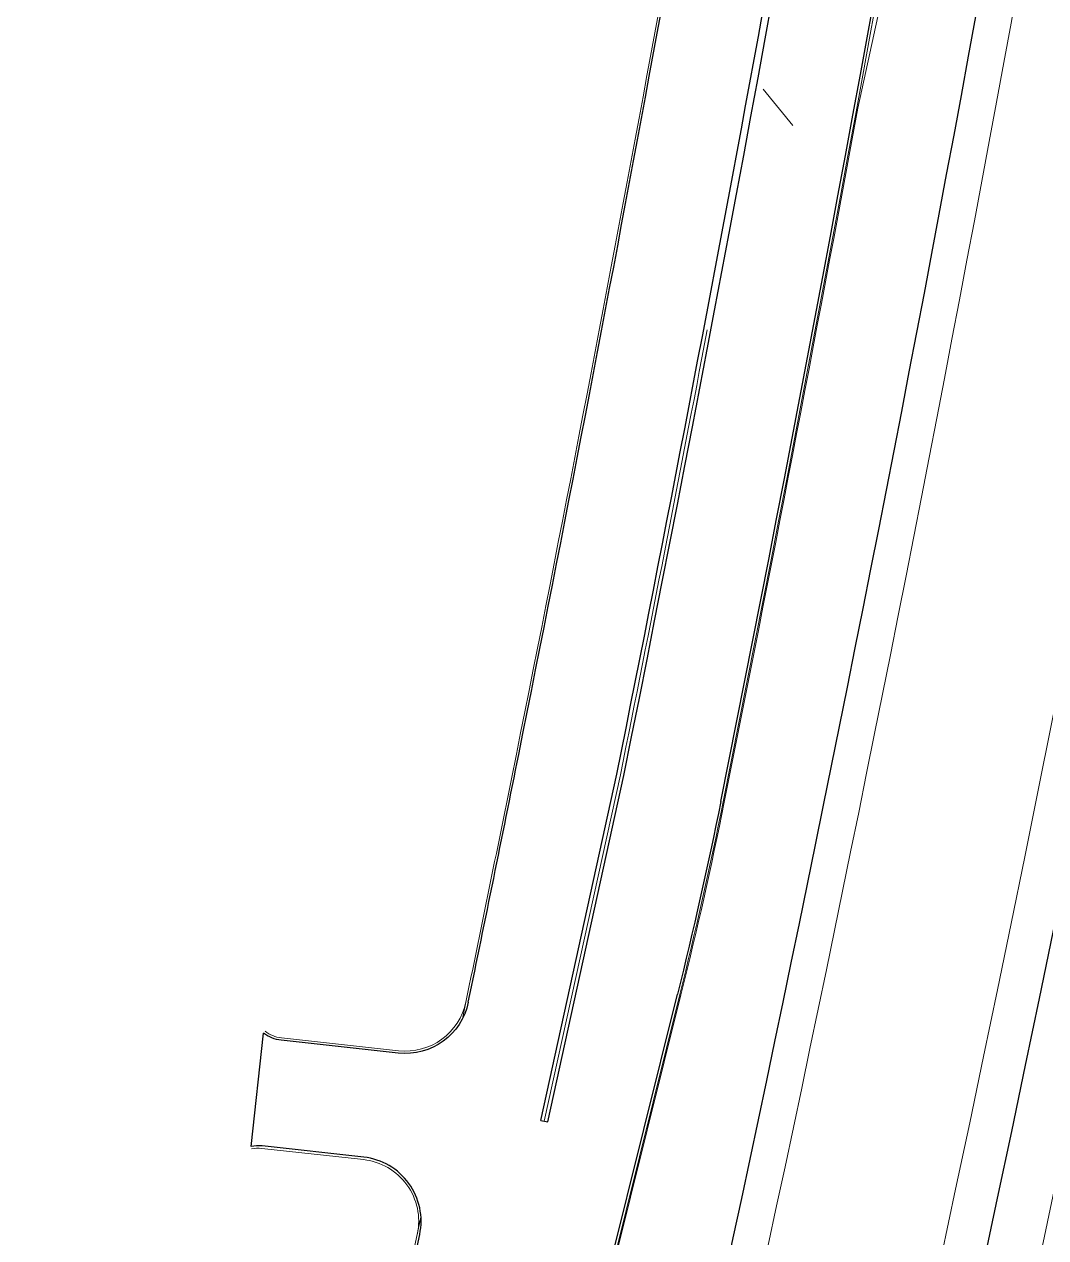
# Model space of a CAD drawing. Extents: x 2536801 to 2538856, y 7112140 to 7131569.
# Drawn here: x 2537342.2 to 2537627.9, y 7114717.1 to 7115056.7 of the extents above; entities that cross this region are included whole.
import ezdxf

# ---------------------------------------------------------------- set-up
doc = ezdxf.new("R2010")
doc.units = 0
doc.header["$LTSCALE"] = 100
doc.header["$MEASUREMENT"] = 0
for name, color, linetype, lineweight in [('D_BOC_FR', 3, 'Continuous', 13), ('D_BOC_RMP', 1, 'Continuous', 13), ('D_CTB_1', 2, 'Continuous', 0), ('D_DRVWY_1', 6, 'Continuous', 30), ('D_EOS_FR', 3, 'Continuous', 30), ('D_EOS_ML', 7, 'Continuous', 30), ('D_EOS_RMP', 1, 'Continuous', 30), ('D_EOT_ML', 7, 'Continuous', 13), ('D_FOC_FR', 3, 'Continuous', 30), ('D_MBGF', 20, 'Continuous', 0)]:
    doc.layers.add(name, color=color, linetype=linetype, lineweight=lineweight)
doc.linetypes.add('mbgf', pattern='A,1,-0.5,[46,dgnlstyle-BGELINES.shx,S=0.008,R=0,X=0,Y=0],-0.5,1', length=3)

msp = doc.modelspace()

# ---------------------------------------------------------------- linework, layer by layer
at = {"layer": 'D_BOC_FR', "lineweight": 0}
msp.add_line((2537501.76, 7114689.64), (2537525.56, 7114785.16), dxfattribs=at)
for radius, start, end in [(12456.67, 348.651755, 355.423692), (12397.33, 348.310464, 348.659709), (12397.33, 345.783111, 348.048489)]:
    msp.add_arc((2525324.55, 7117290.22), radius, start, end, dxfattribs=at)
at = {"layer": 'D_BOC_FR', "lineweight": 0, "extrusion": (0, 0, -1)}
msp.add_arc((-2536360.49, 7115075.36), 1200.67, 191.34824, 193.98665, dxfattribs=at)
at = {"layer": 'D_BOC_RMP', "lineweight": 0}
for start, end in [(349.553129, 350.751838), (348.659709, 349.553129)]:
    msp.add_arc((2525324.55, 7117290.22), 12397.33, start, end, dxfattribs=at)
at = {"layer": 'D_CTB_1', "linetype": 'Continuous', "lineweight": 0, "ltscale": 0.025}
msp.add_line((2537487.64, 7114749.74), (2537508.93, 7114846.63), dxfattribs=at)
for centre, radius, start, end in [((2526379.38, 7117111.1), 11500, 343.398201, 350.635878), ((2525324.55, 7117290.22), 12427, 348.659709, 349.244641)]:
    msp.add_arc(centre, radius, start, end, dxfattribs=at)
at = {"layer": 'D_DRVWY_1', "color": 6}
for p, q in [((2537405.63, 7114742.68), (2537409.12, 7114774.35)), ((2537446.79, 7114768.79), (2537414.03, 7114772.41)), ((2537437.16, 7114739.67), (2537408.7, 7114742.81))]:
    msp.add_line(p, q, dxfattribs=at)
at = {"layer": 'D_DRVWY_1', "lineweight": 0}
for p, q in [((2537446.87, 7114769.45), (2537414.11, 7114773.07)), ((2537437.09, 7114739.01), (2537408.62, 7114742.15))]:
    msp.add_line(p, q, dxfattribs=at)
at = {"layer": 'D_DRVWY_1', "color": 6, "extrusion": (0, 0, -1)}
msp.add_arc((-2537448.77, 7114786.68), 18, 191.6671, 276.297, dxfattribs=at)
at = {"layer": 'D_DRVWY_1', "lineweight": 0, "extrusion": (0, 0, -1)}
for centre, radius, start, end in [((-2537448.77, 7114786.68), 17.33, 191.6671, 276.297), ((-2537415.13, 7114782.35), 9.33, 276.297, 306.9092)]:
    msp.add_arc(centre, radius, start, end, dxfattribs=at)
at = {"layer": 'D_DRVWY_1', "extrusion": (0, 0, -1)}
msp.add_arc((-2537415.13, 7114782.35), 10, 276.297, 306.9092, dxfattribs=at)
at = {"layer": 'D_DRVWY_1'}
msp.add_arc((2537407.6, 7114732.87), 10, 83.703, 101.3787, dxfattribs=at)
at = {"layer": 'D_DRVWY_1', "lineweight": 0}
for centre, radius, start, end in [((2537407.6, 7114732.87), 9.33, 83.703, 101.3787), ((2537435.19, 7114721.78), 17.33, 348.026, 83.703)]:
    msp.add_arc(centre, radius, start, end, dxfattribs=at)
at = {"layer": 'D_DRVWY_1', "color": 6}
msp.add_arc((2537435.19, 7114721.78), 18, 348.026, 83.703, dxfattribs=at)
at = {"layer": 'D_EOS_FR'}
msp.add_line((2537488.61, 7114749.52), (2537509.91, 7114846.42), dxfattribs=at)
msp.add_arc((2525324.55, 7117290.22), 12428, 348.659709, 355.177266, dxfattribs=at)
at = {"layer": 'D_EOS_ML'}
for radius, end in [(11485, 358.175075), (11415, 353.252801)]:
    msp.add_arc((2526379.38, 7117111.1), radius, 346.032105, end, dxfattribs=at)
at = {"layer": 'D_EOS_RMP'}
for q in [(2537507.96, 7114846.85), (2537488.61, 7114749.52)]:
    msp.add_line((2537486.66, 7114749.95), q, dxfattribs=at)
for radius, start, end in [(12398, 349.553129, 350.751838), (12426, 348.659709, 350.597753), (12398, 348.659709, 349.553129)]:
    msp.add_arc((2525324.55, 7117290.22), radius, start, end, dxfattribs=at)
at = {"layer": 'D_EOT_ML'}
for radius, end in [(11473, 358.175075), (11425, 353.252801)]:
    msp.add_arc((2526379.38, 7117111.1), radius, 346.032105, end, dxfattribs=at)
at = {"layer": 'D_FOC_FR'}
msp.add_line((2537501.12, 7114689.8), (2537524.91, 7114785.33), dxfattribs=at)
for radius, start, end in [(12456, 348.651755, 355.423692), (12398, 348.332916, 348.659709), (12398, 345.806801, 348.026037)]:
    msp.add_arc((2525324.55, 7117290.22), radius, start, end, dxfattribs=at)
at = {"layer": 'D_FOC_FR', "extrusion": (0, 0, -1)}
msp.add_arc((-2536360.49, 7115075.36), 1200, 191.34824, 193.98665, dxfattribs=at)
at = {"layer": 'D_MBGF', "linetype": 'mbgf', "lineweight": 13, "ltscale": 0.025}
for p, q in [((2537575.37, 7115033.16), (2537586, 7115082.02)), ((2537548.89, 7115038.45), (2537557.18, 7115028.37)), ((2537502.09, 7114689.56), (2537525.88, 7114785.08))]:
    msp.add_line(p, q, dxfattribs=at)
msp.add_arc((2525324.55, 7117290.22), 12457, 348.651755, 349.561033, dxfattribs=at)
at = {"layer": 'D_MBGF', "linetype": 'mbgf', "lineweight": 13, "ltscale": 0.025, "extrusion": (0, 0, -1)}
msp.add_arc((-2536360.49, 7115075.36), 1201, 191.34824, 193.98665, dxfattribs=at)

doc.saveas('drawing.dxf')
